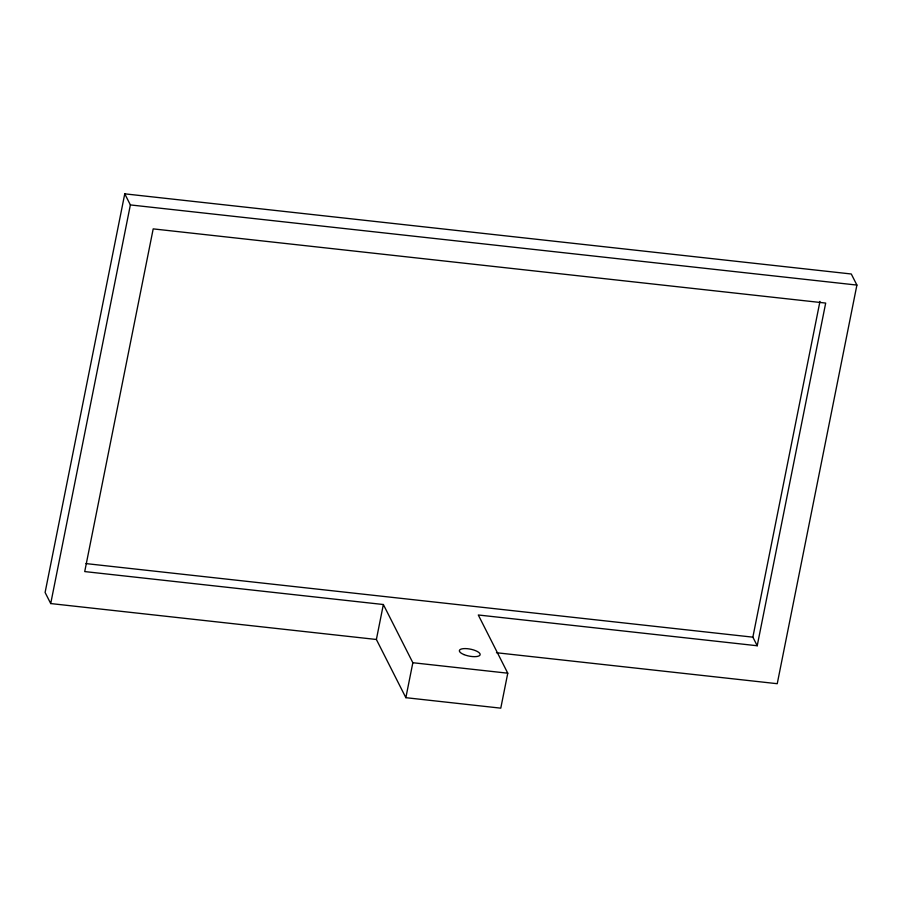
<?xml version="1.0" encoding="UTF-8"?>
<svg xmlns="http://www.w3.org/2000/svg" width="902" height="902" viewBox="0 0 902 902"><rect width="100%" height="100%" fill="white"/><g stroke="black" fill="none" stroke-linecap="round" stroke-linejoin="round"><path stroke-width="1.35" d="M496.45 652.732L777.242 683.705L856.9 285.077L851.285 273.994L124.758 193.84L45.1 592.467L50.715 603.562L376.382 639.484L405.855 697.686L500.779 708.16L507.77 673.196L478.285 614.984L757.218 645.753L825.691 303.072L153.193 228.882L84.72 571.575L383.361 604.52L412.845 662.722L405.855 697.686M50.715 603.562L130.373 204.923L124.758 193.84M376.382 639.484L383.361 604.52M757.218 645.753L752.866 637.162L819.963 301.392M130.373 204.923L856.9 285.077M85.961 563.592L752.866 637.162M412.845 662.722L507.77 673.196M463.91 654.57A10.587 3.54 11.3 0 0 480.135 654.717A10.587 3.54 11.3 0 0 465.207 648.583A10.587 3.54 11.3 0 0 463.91 654.57"/></g></svg>
